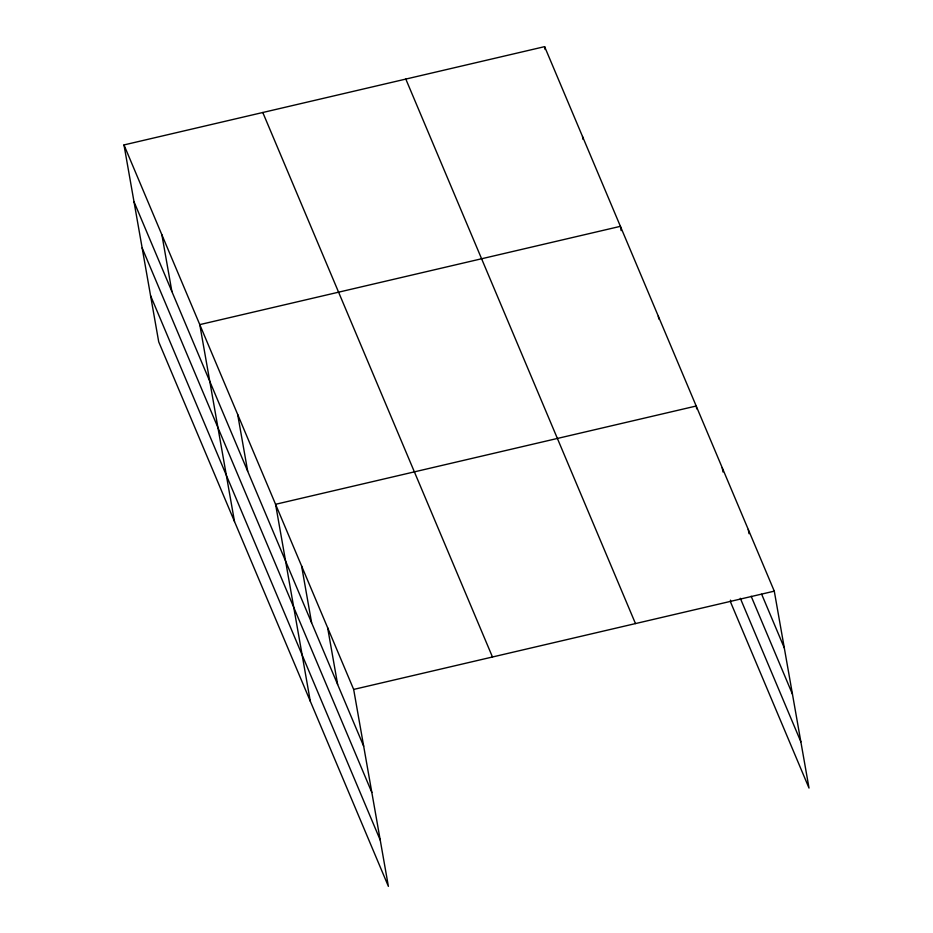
<?xml version="1.0" encoding="UTF-8"?>
<svg xmlns="http://www.w3.org/2000/svg" width="933" height="933" viewBox="0 0 933 933"><rect width="100%" height="100%" fill="white"/><g stroke="black" fill="none" stroke-linecap="round" stroke-linejoin="round"><path stroke-width="1.4" d="M123.984 144.93L353.665 689.429L388.385 886.35L158.715 341.851L123.984 144.93L544.615 46.65L774.285 591.149L809.016 788.07L730.924 602.94L730.434 600.141M353.665 689.429L774.285 591.149M761.666 594.251L784.303 647.91M751.147 596.234L792.455 694.164M740.312 598.275L800.864 741.817M405.808 79.083L635.478 623.582M262.791 112.496L492.472 656.995M133.99 201.703L363.672 746.19M142.154 247.945L371.824 792.444M150.551 295.609L380.232 840.097M748.266 529.431L749.012 533.688M722.235 467.725L722.982 471.981M696.706 408.852L696.205 406.018L275.573 504.298L310.292 701.219M658.301 316.17L658.803 319.016M621.156 230.591L620.41 226.334L199.779 324.614L234.498 521.535M582.507 136.486L583.008 139.332M544.615 46.65L545.117 49.484M327.635 627.722L337.641 684.484M301.604 566.004L311.61 622.778M237.67 414.462L247.688 471.223M161.887 234.778L171.894 291.539"/></g></svg>
